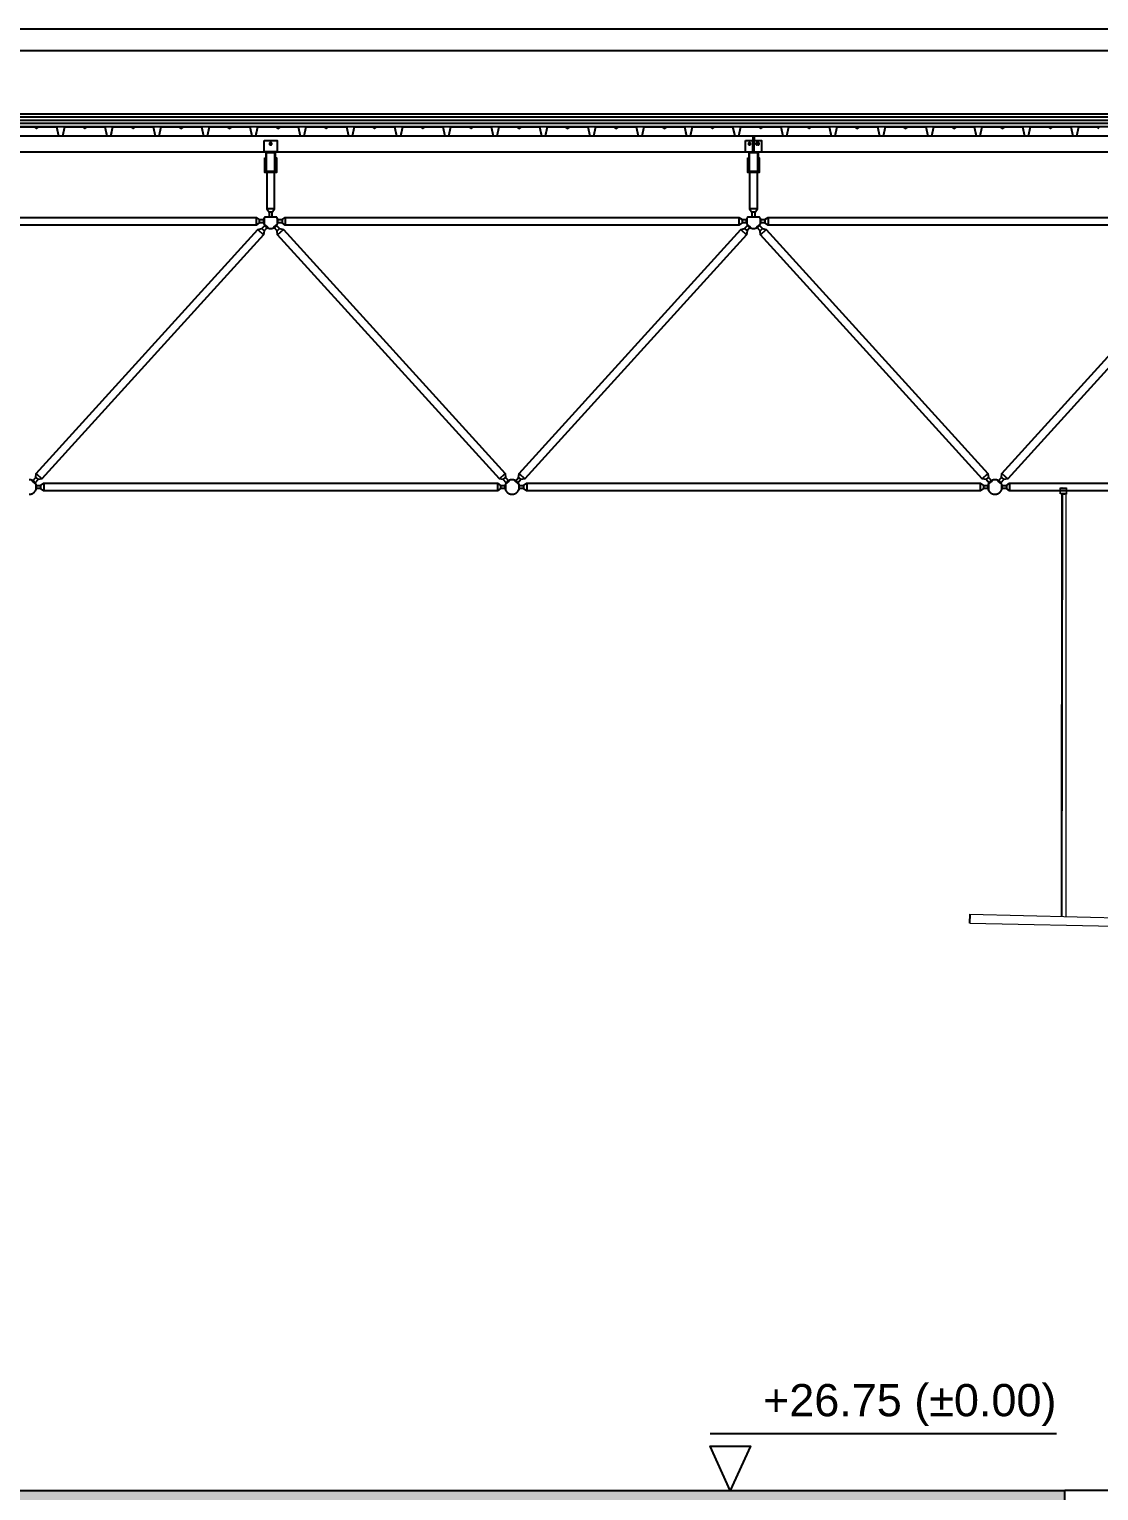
# Model space of a CAD drawing. Header units: centimetres. Extents: x 26200 to 152500, y -600 to 9300.
# Drawn here: x 146265 to 146929, y 1200 to 2108 of the extents above; entities that cross this region are included whole.
import ezdxf

# ---------------------------------------------------------------- set-up
doc = ezdxf.new("R2010")
doc.units = ezdxf.units.CM
doc.layers.add('ROTAS-MIMARI-KESIT', color=8, linetype='Continuous')
doc.styles.add('ROTAS', font='arial.ttf')

msp = doc.modelspace()

# ---------------------------------------------------------------- hatches: boundary and pattern name
at = {"layer": 'ROTAS-MIMARI-KESIT'}
h = msp.add_hatch(dxfattribs=at)
h.set_pattern_fill('ANSI33', color=256, style=0)
h.set_pattern_definition([(45, (84445.261, 23206.629), (-4.49012806, 4.49012806), []), (45, (84449.7513, 23206.629), (-4.49012806, 4.49012806), [3.175, -1.5875])])
h.paths.add_polyline_path([(145009.7, 1180.39), (145009.7, 1200.39), (129119.7, 1200.39), (129119.7, 1180.39)])
h.paths.add_polyline_path([(145009.7, 1200.39), (145009.7, 1180.39), (146908.2, 1180.39), (146908.2, 1200.39)])

# ---------------------------------------------------------------- linework, layer by layer
for p, q in [((147225.24, 2107.63), (127309.45, 2107.63)), ((129128.29, 2094.5), (147186.65, 2094.5)), ((146906.36, 1818.7), (146906.14, 1556.71)), ((146849.16, 1552.67), (146849.31, 1558.17)), ((147214.7, 1200.39), (146908.2, 1200.39)), ((146908.2, 1180.39), (146908.2, 1200.39))]:
    msp.add_line(p, q, dxfattribs=at)
at = {"layer": 'ROTAS-MIMARI-KESIT', "lineweight": 0}
for p, q in [((146906, 1558.36), (146906.16, 1818.71)), ((146906.36, 1822.8), (146906.16, 1822.8)), ((146906.16, 1817.4), (146906.16, 1813.3)), ((146906.56, 1819.1), (146909.16, 1819.1)), ((146909.16, 1818.9), (146906.56, 1818.9)), ((146909.16, 1819.1), (146909.16, 1818.9)), ((146849.16, 1558.17), (147152.6, 1550.41)), ((146849.16, 1552.67), (147157.08, 1546.04))]:
    msp.add_line(p, q, dxfattribs=at)
at = {"layer": 'ROTAS-MIMARI-KESIT'}
for points in [[(147194.7, 2054.99), (129122.2, 2054.99)], [(147194.7, 2052.99), (129122.2, 2052.99)], [(147194.7, 2050.99), (129122.2, 2050.99)], [(147194.7, 2048.99), (129122.2, 2048.99)], [(147194.7, 2046.99), (129122.2, 2046.99)], [(146256.74, 2046.99), (146267.74, 2046.99), (146269.24, 2045.99), (146270.74, 2046.99), (146281.74, 2046.99), (146282.99, 2041.49), (146285.49, 2041.49), (146286.74, 2046.99), (146297.74, 2046.99), (146299.24, 2045.99), (146300.74, 2046.99), (146311.74, 2046.99), (146312.99, 2041.49), (146315.49, 2041.49), (146315.93, 2043.44)], [(146312.54, 2043.44), (146312.99, 2041.49), (146315.49, 2041.49), (146316.74, 2046.99), (146327.74, 2046.99), (146329.24, 2045.99), (146330.74, 2046.99), (146341.74, 2046.99), (146342.99, 2041.49), (146345.49, 2041.49), (146346.74, 2046.99), (146357.74, 2046.99), (146359.24, 2045.99), (146360.74, 2046.99), (146371.74, 2046.99), (146372.99, 2041.49), (146375.49, 2041.49), (146376.74, 2046.99), (146387.74, 2046.99), (146389.24, 2045.99), (146390.74, 2046.99), (146401.74, 2046.99), (146402.99, 2041.49), (146405.49, 2041.49), (146405.93, 2043.44)], [(146402.54, 2043.44), (146402.99, 2041.49), (146405.49, 2041.49), (146406.74, 2046.99), (146417.74, 2046.99), (146419.24, 2045.99), (146420.74, 2046.99), (146431.74, 2046.99), (146432.99, 2041.49), (146435.49, 2041.49), (146436.74, 2046.99), (146447.74, 2046.99), (146449.24, 2045.99), (146450.74, 2046.99), (146461.74, 2046.99), (146462.99, 2041.49), (146465.49, 2041.49), (146466.74, 2046.99), (146477.74, 2046.99), (146479.24, 2045.99), (146480.74, 2046.99), (146491.74, 2046.99), (146492.99, 2041.49), (146495.49, 2041.49), (146495.93, 2043.44)], [(146492.54, 2043.44), (146492.99, 2041.49), (146495.49, 2041.49), (146496.74, 2046.99), (146507.74, 2046.99), (146509.24, 2045.99), (146510.74, 2046.99), (146521.74, 2046.99), (146522.99, 2041.49), (146525.49, 2041.49), (146526.74, 2046.99), (146537.74, 2046.99), (146539.24, 2045.99), (146540.74, 2046.99), (146551.74, 2046.99), (146552.99, 2041.49), (146555.49, 2041.49), (146556.74, 2046.99), (146567.74, 2046.99), (146569.24, 2045.99), (146570.74, 2046.99), (146581.74, 2046.99), (146582.99, 2041.49), (146585.49, 2041.49), (146585.93, 2043.44)], [(146582.54, 2043.44), (146582.99, 2041.49), (146585.49, 2041.49), (146586.74, 2046.99), (146597.74, 2046.99), (146599.24, 2045.99), (146600.74, 2046.99), (146611.74, 2046.99), (146612.99, 2041.49), (146615.49, 2041.49), (146616.74, 2046.99), (146627.74, 2046.99), (146629.24, 2045.99), (146630.74, 2046.99), (146641.74, 2046.99), (146642.99, 2041.49), (146645.49, 2041.49), (146646.74, 2046.99), (146657.74, 2046.99), (146659.24, 2045.99), (146660.74, 2046.99), (146671.74, 2046.99), (146672.99, 2041.49), (146675.49, 2041.49), (146675.93, 2043.44)], [(146672.54, 2043.44), (146672.99, 2041.49), (146675.49, 2041.49), (146676.74, 2046.99), (146687.74, 2046.99), (146689.24, 2045.99), (146690.74, 2046.99), (146701.74, 2046.99), (146702.99, 2041.49), (146705.49, 2041.49), (146706.74, 2046.99), (146717.74, 2046.99), (146719.24, 2045.99), (146720.74, 2046.99), (146731.74, 2046.99), (146732.99, 2041.49), (146735.49, 2041.49), (146736.74, 2046.99), (146747.74, 2046.99), (146749.24, 2045.99), (146750.74, 2046.99), (146761.74, 2046.99), (146762.99, 2041.49), (146765.49, 2041.49), (146765.93, 2043.44)], [(146762.54, 2043.44), (146762.99, 2041.49), (146765.49, 2041.49), (146766.74, 2046.99), (146777.74, 2046.99), (146779.24, 2045.99), (146780.74, 2046.99), (146791.74, 2046.99), (146792.99, 2041.49), (146795.49, 2041.49), (146796.74, 2046.99), (146807.74, 2046.99), (146809.24, 2045.99), (146810.74, 2046.99), (146821.74, 2046.99), (146822.99, 2041.49), (146825.49, 2041.49), (146826.74, 2046.99), (146837.74, 2046.99), (146839.24, 2045.99), (146840.74, 2046.99), (146851.74, 2046.99), (146852.99, 2041.49), (146855.49, 2041.49), (146855.93, 2043.44)], [(146852.54, 2043.44), (146852.99, 2041.49), (146855.49, 2041.49), (146856.74, 2046.99), (146867.74, 2046.99), (146869.24, 2045.99), (146870.74, 2046.99), (146881.74, 2046.99), (146882.99, 2041.49), (146885.49, 2041.49), (146886.74, 2046.99), (146897.74, 2046.99), (146899.24, 2045.99), (146900.74, 2046.99), (146911.74, 2046.99), (146912.99, 2041.49), (146915.49, 2041.49), (146916.74, 2046.99), (146927.74, 2046.99), (146929.24, 2045.99)], [(138119.7, 2041.49), (147187.2, 2041.49)], [(146714.2, 2041.49), (146714.2, 2038.49)], [(146714.2, 2031.49), (146714.2, 2038.49)], [(146715.2, 2041.49), (146715.2, 2038.49)], [(146715.2, 2031.49), (146715.2, 2038.49)], [(146716.9, 2037.19), (146716.88, 2037.19), (146716.87, 2037.19), (146716.85, 2037.18), (146716.83, 2037.18), (146716.82, 2037.18), (146716.8, 2037.18), (146716.79, 2037.18), (146716.77, 2037.17), (146716.75, 2037.17), (146716.74, 2037.17), (146716.72, 2037.16), (146716.7, 2037.16), (146716.69, 2037.15), (146716.67, 2037.15), (146716.66, 2037.14), (146716.64, 2037.14), (146716.62, 2037.13), (146716.61, 2037.12), (146716.59, 2037.12), (146716.58, 2037.11), (146716.56, 2037.1), (146716.54, 2037.09), (146716.53, 2037.08), (146716.51, 2037.07), (146716.5, 2037.06), (146716.48, 2037.05), (146716.47, 2037.04), (146716.46, 2037.03), (146716.44, 2037.02), (146716.43, 2037.01), (146716.42, 2036.99), (146716.4, 2036.98), (146716.39, 2036.97), (146716.38, 2036.96), (146716.37, 2036.94), (146716.35, 2036.93), (146716.34, 2036.91), (146716.33, 2036.9), (146716.32, 2036.88), (146716.31, 2036.87), (146716.3, 2036.85), (146716.29, 2036.84), (146716.28, 2036.82), (146716.28, 2036.81), (146716.27, 2036.79), (146716.26, 2036.78), (146716.25, 2036.76), (146716.25, 2036.74), (146716.24, 2036.73), (146716.23, 2036.71), (146716.23, 2036.7), (146716.22, 2036.68), (146716.22, 2036.66), (146716.22, 2036.65), (146716.21, 2036.63), (146716.21, 2036.61), (146716.21, 2036.6), (146716.2, 2036.58), (146716.2, 2036.57), (146716.2, 2036.55), (146716.2, 2036.53), (146716.2, 2036.52), (146716.2, 2036.5), (146716.2, 2036.49), (146716.2, 2036.47), (146716.2, 2036.46), (146716.2, 2036.44), (146716.2, 2036.42), (146716.2, 2036.41), (146716.2, 2036.39), (146716.21, 2036.38), (146716.21, 2036.36), (146716.21, 2036.34), (146716.22, 2036.33), (146716.22, 2036.31), (146716.22, 2036.29), (146716.23, 2036.28), (146716.23, 2036.26), (146716.24, 2036.25), (146716.25, 2036.23), (146716.25, 2036.21), (146716.26, 2036.2), (146716.27, 2036.18), (146716.28, 2036.16), (146716.28, 2036.15), (146716.29, 2036.13), (146716.3, 2036.12), (146716.31, 2036.1), (146716.32, 2036.09), (146716.33, 2036.07), (146716.34, 2036.06), (146716.35, 2036.05), (146716.37, 2036.03), (146716.38, 2036.02), (146716.39, 2036), (146716.4, 2035.99), (146716.42, 2035.98), (146716.43, 2035.97), (146716.44, 2035.95), (146716.46, 2035.94), (146716.47, 2035.93), (146716.48, 2035.92), (146716.5, 2035.91), (146716.51, 2035.9), (146716.53, 2035.89), (146716.54, 2035.88), (146716.56, 2035.87), (146716.58, 2035.86), (146716.59, 2035.86), (146716.61, 2035.85), (146716.62, 2035.84), (146716.64, 2035.84), (146716.66, 2035.83), (146716.67, 2035.82), (146716.69, 2035.82), (146716.7, 2035.81), (146716.72, 2035.81), (146716.74, 2035.81), (146716.75, 2035.8), (146716.77, 2035.8), (146716.79, 2035.8), (146716.8, 2035.79), (146716.82, 2035.79), (146716.83, 2035.79), (146716.85, 2035.79), (146716.87, 2035.79), (146716.88, 2035.79), (146716.9, 2035.79)], [(146717.5, 2037.19), (146716.9, 2037.19)], [(146717.5, 2035.79), (146716.9, 2035.79)], [(146717.5, 2035.79), (146717.51, 2035.79), (146717.53, 2035.79), (146717.54, 2035.79), (146717.56, 2035.79), (146717.58, 2035.79), (146717.59, 2035.79), (146717.61, 2035.8), (146717.62, 2035.8), (146717.64, 2035.8), (146717.66, 2035.81), (146717.67, 2035.81), (146717.69, 2035.81), (146717.71, 2035.82), (146717.72, 2035.82), (146717.74, 2035.83), (146717.76, 2035.84), (146717.77, 2035.84), (146717.79, 2035.85), (146717.8, 2035.86), (146717.82, 2035.86), (146717.83, 2035.87), (146717.85, 2035.88), (146717.87, 2035.89), (146717.88, 2035.9), (146717.9, 2035.91), (146717.91, 2035.92), (146717.92, 2035.93), (146717.94, 2035.94), (146717.95, 2035.95), (146717.97, 2035.97), (146717.98, 2035.98), (146717.99, 2035.99), (146718.01, 2036), (146718.02, 2036.02), (146718.03, 2036.03), (146718.04, 2036.05), (146718.05, 2036.06), (146718.06, 2036.07), (146718.07, 2036.09), (146718.08, 2036.1), (146718.09, 2036.12), (146718.1, 2036.13), (146718.11, 2036.15), (146718.12, 2036.16), (146718.13, 2036.18), (146718.13, 2036.2), (146718.14, 2036.21), (146718.15, 2036.23), (146718.15, 2036.25), (146718.16, 2036.26), (146718.17, 2036.28), (146718.17, 2036.29), (146718.17, 2036.31), (146718.18, 2036.33), (146718.18, 2036.34), (146718.19, 2036.36), (146718.19, 2036.38), (146718.19, 2036.39), (146718.19, 2036.41), (146718.19, 2036.42), (146718.2, 2036.44), (146718.2, 2036.46), (146718.2, 2036.47), (146718.2, 2036.49), (146718.2, 2036.5), (146718.2, 2036.52), (146718.2, 2036.53), (146718.19, 2036.55), (146718.19, 2036.57), (146718.19, 2036.58), (146718.19, 2036.6), (146718.19, 2036.61), (146718.18, 2036.63), (146718.18, 2036.65), (146718.17, 2036.66), (146718.17, 2036.68), (146718.17, 2036.7), (146718.16, 2036.71), (146718.15, 2036.73), (146718.15, 2036.74), (146718.14, 2036.76), (146718.13, 2036.78), (146718.13, 2036.79), (146718.12, 2036.81), (146718.11, 2036.82), (146718.1, 2036.84), (146718.09, 2036.85), (146718.08, 2036.87), (146718.07, 2036.88), (146718.06, 2036.9), (146718.05, 2036.91), (146718.04, 2036.93), (146718.03, 2036.94), (146718.02, 2036.96), (146718.01, 2036.97), (146717.99, 2036.98), (146717.98, 2036.99), (146717.97, 2037.01), (146717.95, 2037.02), (146717.94, 2037.03), (146717.92, 2037.04), (146717.91, 2037.05), (146717.9, 2037.06), (146717.88, 2037.07), (146717.87, 2037.08), (146717.85, 2037.09), (146717.83, 2037.1), (146717.82, 2037.11), (146717.8, 2037.12), (146717.79, 2037.12), (146717.77, 2037.13), (146717.76, 2037.14), (146717.74, 2037.14), (146717.72, 2037.15), (146717.71, 2037.15), (146717.69, 2037.16), (146717.67, 2037.16), (146717.66, 2037.17), (146717.64, 2037.17), (146717.62, 2037.17), (146717.61, 2037.18), (146717.59, 2037.18), (146717.58, 2037.18), (146717.56, 2037.18), (146717.54, 2037.18), (146717.53, 2037.19), (146717.51, 2037.19), (146717.5, 2037.19)], [(138119.7, 2031.49), (147187.2, 2031.49)], [(146418.7, 2031.49), (146410.7, 2031.49)], [(146411.1, 2025.89), (146411.6, 2025.89)], [(146411.1, 2024.49), (146411.6, 2024.49)], [(146417.7, 2019.19), (146417.7, 2031.19), (146411.7, 2031.19), (146411.7, 2019.19)], [(146417.8, 2025.89), (146418.3, 2025.89)], [(146417.8, 2024.49), (146418.3, 2024.49)], [(146709.7, 2031.49), (146719.7, 2031.49)], [(146711.1, 2025.89), (146711.6, 2025.89)], [(146711.1, 2024.49), (146711.6, 2024.49)], [(146717.7, 2019.19), (146717.7, 2031.19), (146711.7, 2031.19), (146711.7, 2019.19)], [(146717.8, 2025.89), (146718.3, 2025.89)], [(146717.8, 2024.49), (146718.3, 2024.49)], [(146412.28, 2018.69), (146412.28, 1996.09), (146413.7, 1994.09), (146413.7, 1991.09)], [(146415.7, 1991.09), (146415.7, 1994.09), (146417.11, 1996.09), (146417.11, 2018.69)], [(146712.28, 2018.69), (146712.28, 1996.09), (146713.7, 1994.09), (146713.7, 1991.09)], [(146715.7, 1991.09), (146715.7, 1994.09), (146717.11, 1996.09), (146717.11, 2018.69)], [(146118.8, 1989.39), (146121.8, 1989.39), (146123.8, 1990.8), (146405.6, 1990.8), (146407.6, 1989.39), (146410.6, 1989.39)], [(146405.6, 1990.8), (146405.6, 1985.97)], [(146407.6, 1989.39), (146407.6, 1987.39)], [(146411.1, 1991.09), (146411.01, 1990.97), (146410.93, 1990.84), (146410.85, 1990.71), (146410.77, 1990.58), (146410.7, 1990.45), (146410.63, 1990.31), (146410.56, 1990.17), (146410.51, 1990.02), (146410.45, 1989.88), (146410.43, 1989.8), (146410.4, 1989.73), (146410.38, 1989.65), (146410.36, 1989.57), (146410.34, 1989.5), (146410.32, 1989.42), (146410.3, 1989.34), (146410.28, 1989.26), (146410.27, 1989.19), (146410.26, 1989.11), (146410.24, 1989.03), (146410.23, 1988.95), (146410.22, 1988.87), (146410.22, 1988.79), (146410.21, 1988.71), (146410.2, 1988.63), (146410.2, 1988.55), (146410.2, 1988.47), (146410.2, 1988.39), (146410.2, 1988.31), (146410.2, 1988.23), (146410.2, 1988.15), (146410.21, 1988.07), (146410.21, 1987.99), (146410.22, 1987.92), (146410.23, 1987.84), (146410.24, 1987.76), (146410.25, 1987.68), (146410.28, 1987.53), (146410.31, 1987.37), (146410.35, 1987.22), (146410.39, 1987.07), (146410.44, 1986.93), (146410.49, 1986.79), (146410.55, 1986.65), (146410.61, 1986.51), (146410.67, 1986.37), (146410.74, 1986.24), (146410.81, 1986.11), (146410.89, 1985.98), (146410.98, 1985.86), (146411.07, 1985.73), (146411.16, 1985.61), (146411.26, 1985.49), (146411.36, 1985.37), (146411.47, 1985.25), (146411.52, 1985.2), (146411.58, 1985.14), (146411.64, 1985.09), (146411.69, 1985.04), (146411.75, 1984.98), (146411.81, 1984.93), (146411.88, 1984.88), (146411.94, 1984.83), (146412, 1984.78), (146412.07, 1984.74), (146412.13, 1984.69), (146412.2, 1984.65), (146412.26, 1984.6), (146412.33, 1984.56), (146412.4, 1984.52), (146412.47, 1984.48), (146412.54, 1984.44), (146412.61, 1984.4), (146412.68, 1984.36), (146412.75, 1984.33), (146412.82, 1984.3), (146412.9, 1984.26), (146412.97, 1984.23), (146413.04, 1984.2), (146413.12, 1984.17), (146413.19, 1984.15), (146413.27, 1984.12), (146413.34, 1984.1), (146413.49, 1984.05), (146413.64, 1984.01), (146413.79, 1983.98), (146413.95, 1983.95), (146414.1, 1983.93), (146414.25, 1983.91), (146414.4, 1983.9), (146414.55, 1983.89), (146414.7, 1983.89), (146414.85, 1983.89), (146415, 1983.9), (146415.15, 1983.91), (146415.3, 1983.93), (146415.45, 1983.95), (146415.6, 1983.98), (146415.75, 1984.01), (146415.9, 1984.05), (146416.05, 1984.1), (146416.13, 1984.12), (146416.2, 1984.15), (146416.28, 1984.17), (146416.35, 1984.2), (146416.43, 1984.23), (146416.5, 1984.26), (146416.57, 1984.3), (146416.64, 1984.33), (146416.71, 1984.36), (146416.79, 1984.4), (146416.86, 1984.44), (146416.93, 1984.48), (146416.99, 1984.52), (146417.06, 1984.56), (146417.13, 1984.6), (146417.2, 1984.65), (146417.26, 1984.69), (146417.33, 1984.74), (146417.39, 1984.78), (146417.46, 1984.83), (146417.52, 1984.88), (146417.58, 1984.93), (146417.64, 1984.98), (146417.7, 1985.04), (146417.76, 1985.09), (146417.82, 1985.14), (146417.87, 1985.2), (146417.93, 1985.25), (146418.04, 1985.37), (146418.14, 1985.49), (146418.24, 1985.61), (146418.33, 1985.73), (146418.42, 1985.86), (146418.5, 1985.98), (146418.58, 1986.11), (146418.65, 1986.24), (146418.72, 1986.37), (146418.79, 1986.51), (146418.85, 1986.65), (146418.9, 1986.79), (146418.95, 1986.93), (146419, 1987.07), (146419.04, 1987.22), (146419.08, 1987.37), (146419.11, 1987.53), (146419.14, 1987.68), (146419.15, 1987.76), (146419.16, 1987.84), (146419.17, 1987.92), (146419.18, 1987.99), (146419.19, 1988.07), (146419.19, 1988.15), (146419.19, 1988.23), (146419.2, 1988.31), (146419.2, 1988.39), (146419.2, 1988.47), (146419.19, 1988.55), (146419.19, 1988.63), (146419.19, 1988.71), (146419.18, 1988.79), (146419.17, 1988.87), (146419.16, 1988.95), (146419.15, 1989.03), (146419.14, 1989.11), (146419.13, 1989.19), (146419.11, 1989.26), (146419.09, 1989.34), (146419.08, 1989.42), (146419.06, 1989.5), (146419.04, 1989.57), (146419.02, 1989.65), (146418.99, 1989.73), (146418.97, 1989.8), (146418.94, 1989.88), (146418.89, 1990.02), (146418.83, 1990.17), (146418.77, 1990.31), (146418.7, 1990.45), (146418.63, 1990.58), (146418.55, 1990.71), (146418.47, 1990.84), (146418.38, 1990.97), (146418.3, 1991.09)], [(146410.6, 1990.24), (146410.6, 1986.53)], [(146411.1, 1991.09), (146418.3, 1991.09)], [(146417.11, 1996.09), (146412.28, 1996.09)], [(146415.7, 1994.09), (146413.7, 1994.09)], [(146418.8, 1989.39), (146421.8, 1989.39), (146423.8, 1990.8), (146705.6, 1990.8), (146707.6, 1989.39), (146710.6, 1989.39)], [(146418.8, 1990.24), (146418.8, 1986.53)], [(146421.8, 1989.39), (146421.8, 1987.39)], [(146423.8, 1990.8), (146423.8, 1985.97)], [(146705.6, 1990.8), (146705.6, 1985.97)], [(146707.6, 1989.39), (146707.6, 1987.39)], [(146711.1, 1991.09), (146711.01, 1990.97), (146710.93, 1990.84), (146710.85, 1990.71), (146710.77, 1990.58), (146710.7, 1990.45), (146710.63, 1990.31), (146710.56, 1990.17), (146710.51, 1990.02), (146710.45, 1989.88), (146710.43, 1989.8), (146710.4, 1989.73), (146710.38, 1989.65), (146710.36, 1989.57), (146710.34, 1989.5), (146710.32, 1989.42), (146710.3, 1989.34), (146710.28, 1989.26), (146710.27, 1989.19), (146710.26, 1989.11), (146710.24, 1989.03), (146710.23, 1988.95), (146710.22, 1988.87), (146710.22, 1988.79), (146710.21, 1988.71), (146710.2, 1988.63), (146710.2, 1988.55), (146710.2, 1988.47), (146710.2, 1988.39), (146710.2, 1988.31), (146710.2, 1988.23), (146710.2, 1988.15), (146710.21, 1988.07), (146710.21, 1987.99), (146710.22, 1987.92), (146710.23, 1987.84), (146710.24, 1987.76), (146710.25, 1987.68), (146710.28, 1987.53), (146710.31, 1987.37), (146710.35, 1987.22), (146710.39, 1987.07), (146710.44, 1986.93), (146710.49, 1986.79), (146710.55, 1986.65), (146710.61, 1986.51), (146710.67, 1986.37), (146710.74, 1986.24), (146710.81, 1986.11), (146710.89, 1985.98), (146710.98, 1985.86), (146711.07, 1985.73), (146711.16, 1985.61), (146711.26, 1985.49), (146711.36, 1985.37), (146711.47, 1985.25), (146711.52, 1985.2), (146711.58, 1985.14), (146711.64, 1985.09), (146711.69, 1985.04), (146711.75, 1984.98), (146711.81, 1984.93), (146711.88, 1984.88), (146711.94, 1984.83), (146712, 1984.78), (146712.07, 1984.74), (146712.13, 1984.69), (146712.2, 1984.65), (146712.26, 1984.6), (146712.33, 1984.56), (146712.4, 1984.52), (146712.47, 1984.48), (146712.54, 1984.44), (146712.61, 1984.4), (146712.68, 1984.36), (146712.75, 1984.33), (146712.82, 1984.3), (146712.9, 1984.26), (146712.97, 1984.23), (146713.04, 1984.2), (146713.12, 1984.17), (146713.19, 1984.15), (146713.27, 1984.12), (146713.34, 1984.1), (146713.49, 1984.05), (146713.64, 1984.01), (146713.79, 1983.98), (146713.95, 1983.95), (146714.1, 1983.93), (146714.25, 1983.91), (146714.4, 1983.9), (146714.55, 1983.89), (146714.7, 1983.89), (146714.85, 1983.89), (146715, 1983.9), (146715.15, 1983.91), (146715.3, 1983.93), (146715.45, 1983.95), (146715.6, 1983.98), (146715.75, 1984.01), (146715.9, 1984.05), (146716.05, 1984.1), (146716.13, 1984.12), (146716.2, 1984.15), (146716.28, 1984.17), (146716.35, 1984.2), (146716.43, 1984.23), (146716.5, 1984.26), (146716.57, 1984.3), (146716.64, 1984.33), (146716.71, 1984.36), (146716.79, 1984.4), (146716.86, 1984.44), (146716.93, 1984.48), (146716.99, 1984.52), (146717.06, 1984.56), (146717.13, 1984.6), (146717.2, 1984.65), (146717.26, 1984.69), (146717.33, 1984.74), (146717.39, 1984.78), (146717.46, 1984.83), (146717.52, 1984.88), (146717.58, 1984.93), (146717.64, 1984.98), (146717.7, 1985.04), (146717.76, 1985.09), (146717.82, 1985.14), (146717.87, 1985.2), (146717.93, 1985.25), (146718.04, 1985.37), (146718.14, 1985.49), (146718.24, 1985.61), (146718.33, 1985.73), (146718.42, 1985.86), (146718.5, 1985.98), (146718.58, 1986.11), (146718.65, 1986.24), (146718.72, 1986.37), (146718.79, 1986.51), (146718.85, 1986.65), (146718.9, 1986.79), (146718.95, 1986.93), (146719, 1987.07), (146719.04, 1987.22), (146719.08, 1987.37), (146719.11, 1987.53), (146719.14, 1987.68), (146719.15, 1987.76), (146719.16, 1987.84), (146719.17, 1987.92), (146719.18, 1987.99), (146719.19, 1988.07), (146719.19, 1988.15), (146719.19, 1988.23), (146719.2, 1988.31), (146719.2, 1988.39), (146719.2, 1988.47), (146719.19, 1988.55), (146719.19, 1988.63), (146719.19, 1988.71), (146719.18, 1988.79), (146719.17, 1988.87), (146719.16, 1988.95), (146719.15, 1989.03), (146719.14, 1989.11), (146719.13, 1989.19), (146719.11, 1989.26), (146719.09, 1989.34), (146719.08, 1989.42), (146719.06, 1989.5), (146719.04, 1989.57), (146719.02, 1989.65), (146718.99, 1989.73), (146718.97, 1989.8), (146718.94, 1989.88), (146718.89, 1990.02), (146718.83, 1990.17), (146718.77, 1990.31), (146718.7, 1990.45), (146718.63, 1990.58), (146718.55, 1990.71), (146718.47, 1990.84), (146718.38, 1990.97), (146718.3, 1991.09)], [(146710.6, 1990.24), (146710.6, 1986.53)], [(146711.1, 1991.09), (146718.3, 1991.09)], [(146717.11, 1996.09), (146712.28, 1996.09)], [(146715.7, 1994.09), (146713.7, 1994.09)], [(146718.8, 1989.39), (146721.8, 1989.39), (146723.8, 1990.8), (147005.6, 1990.8), (147007.6, 1989.39), (147010.6, 1989.39)], [(146718.8, 1990.24), (146718.8, 1986.53)], [(146721.8, 1989.39), (146721.8, 1987.39)], [(146723.8, 1990.8), (146723.8, 1985.97)], [(146410.6, 1987.39), (146407.6, 1987.39), (146405.6, 1985.97), (146123.8, 1985.97), (146121.8, 1987.39), (146118.8, 1987.39)], [(146406.79, 1983.28), (146410.36, 1980.03)], [(146409.18, 1983.81), (146410.66, 1982.46)], [(146410.57, 1986.6), (146413.31, 1984.11)], [(146416.08, 1984.11), (146418.83, 1986.6)], [(146418.73, 1982.46), (146420.21, 1983.81)], [(146710.6, 1987.39), (146707.6, 1987.39), (146705.6, 1985.97), (146423.8, 1985.97), (146421.8, 1987.39), (146418.8, 1987.39)], [(146419.03, 1980.03), (146422.61, 1983.28)], [(146706.79, 1983.28), (146710.36, 1980.03)], [(146709.18, 1983.81), (146710.66, 1982.46)], [(146710.57, 1986.6), (146713.31, 1984.11)], [(146716.08, 1984.11), (146718.83, 1986.6)], [(146718.73, 1982.46), (146720.21, 1983.81)], [(147010.6, 1987.39), (147007.6, 1987.39), (147005.6, 1985.97), (146723.8, 1985.97), (146721.8, 1987.39), (146718.8, 1987.39)], [(146719.03, 1980.03), (146722.61, 1983.28)], [(146264.6, 1818.89), (146264.7, 1818.89), (146264.8, 1818.89), (146264.9, 1818.89), (146265, 1818.9), (146265.1, 1818.9), (146265.2, 1818.92), (146265.31, 1818.93), (146265.41, 1818.94), (146265.52, 1818.96), (146265.62, 1818.98), (146265.73, 1819.01), (146265.83, 1819.03), (146265.94, 1819.06), (146266.04, 1819.09), (146266.15, 1819.13), (146266.25, 1819.16), (146266.35, 1819.2), (146266.46, 1819.25), (146266.56, 1819.29), (146266.66, 1819.34), (146266.76, 1819.39), (146266.86, 1819.44), (146266.96, 1819.5), (146267.06, 1819.56), (146267.16, 1819.62), (146267.26, 1819.68), (146267.35, 1819.75), (146267.44, 1819.82), (146267.53, 1819.89), (146267.62, 1819.97), (146267.71, 1820.04), (146267.8, 1820.12), (146267.88, 1820.2), (146267.96, 1820.29), (146268.04, 1820.37), (146268.12, 1820.46), (146268.19, 1820.55), (146268.26, 1820.64), (146268.33, 1820.73), (146268.4, 1820.83), (146268.46, 1820.92), (146268.53, 1821.02), (146268.58, 1821.12), (146268.64, 1821.22), (146268.69, 1821.32), (146268.75, 1821.42), (146268.79, 1821.52), (146268.84, 1821.63), (146268.88, 1821.73), (146268.92, 1821.83), (146268.96, 1821.94), (146268.99, 1822.04), (146269.02, 1822.15), (146269.05, 1822.25), (146269.08, 1822.36), (146269.1, 1822.46), (146269.12, 1822.57), (146269.14, 1822.67), (146269.16, 1822.78), (146269.17, 1822.88), (146269.18, 1822.98), (146269.19, 1823.08), (146269.19, 1823.19), (146269.2, 1823.29), (146269.2, 1823.39), (146269.2, 1823.49), (146269.19, 1823.59), (146269.19, 1823.69), (146269.18, 1823.79), (146269.17, 1823.89), (146269.16, 1824), (146269.14, 1824.1), (146269.12, 1824.21), (146269.1, 1824.31), (146269.08, 1824.41), (146269.05, 1824.52), (146269.02, 1824.62), (146268.99, 1824.73), (146268.96, 1824.83), (146268.92, 1824.94), (146268.88, 1825.04), (146268.84, 1825.15), (146268.79, 1825.25), (146268.75, 1825.35), (146268.69, 1825.45), (146268.64, 1825.55), (146268.58, 1825.65), (146268.53, 1825.75), (146268.46, 1825.85), (146268.4, 1825.94), (146268.33, 1826.04), (146268.26, 1826.13), (146268.19, 1826.22), (146268.12, 1826.31), (146268.04, 1826.4), (146267.96, 1826.49), (146267.88, 1826.57), (146267.8, 1826.65), (146267.71, 1826.73), (146267.62, 1826.81), (146267.53, 1826.88), (146267.44, 1826.95), (146267.35, 1827.02), (146267.26, 1827.09), (146267.16, 1827.15), (146267.06, 1827.21), (146266.96, 1827.27), (146266.86, 1827.33), (146266.76, 1827.38), (146266.66, 1827.43), (146266.56, 1827.48), (146266.46, 1827.53), (146266.35, 1827.57), (146266.25, 1827.61), (146266.15, 1827.65), (146266.04, 1827.68), (146265.94, 1827.71), (146265.83, 1827.74), (146265.73, 1827.77), (146265.62, 1827.79), (146265.52, 1827.81), (146265.41, 1827.83), (146265.31, 1827.84), (146265.2, 1827.86), (146265.1, 1827.87), (146265, 1827.88), (146264.9, 1827.88), (146264.8, 1827.89), (146264.7, 1827.89), (146264.6, 1827.89)], [(146266.08, 1827.67), (146268.83, 1825.17)], [(146268.73, 1829.31), (146270.21, 1827.97)], [(146268.8, 1824.39), (146271.8, 1824.39), (146273.8, 1825.8), (146555.6, 1825.8), (146557.6, 1824.39), (146560.6, 1824.39)], [(146268.8, 1825.24), (146268.8, 1821.53)], [(146269.03, 1831.74), (146272.61, 1828.5)], [(146271.8, 1824.39), (146271.8, 1822.39)], [(146273.8, 1825.8), (146273.8, 1820.97)], [(146555.6, 1825.8), (146555.6, 1820.97)], [(146556.79, 1828.5), (146560.36, 1831.74)], [(146557.6, 1824.39), (146557.6, 1822.39)], [(146559.18, 1827.97), (146560.66, 1829.31)], [(146560.57, 1825.17), (146563.31, 1827.67)], [(146560.6, 1825.24), (146560.6, 1821.53)], [(146566.08, 1827.67), (146568.83, 1825.17)], [(146568.73, 1829.31), (146570.21, 1827.97)], [(146568.8, 1824.39), (146571.8, 1824.39), (146573.8, 1825.8), (146855.6, 1825.8), (146857.6, 1824.39), (146860.6, 1824.39)], [(146568.8, 1825.24), (146568.8, 1821.53)], [(146569.03, 1831.74), (146572.61, 1828.5)], [(146571.8, 1824.39), (146571.8, 1822.39)], [(146573.8, 1825.8), (146573.8, 1820.97)], [(146855.6, 1825.8), (146855.6, 1820.97)], [(146856.79, 1828.5), (146860.36, 1831.74)], [(146857.6, 1824.39), (146857.6, 1822.39)], [(146859.18, 1827.97), (146860.66, 1829.31)], [(146860.57, 1825.17), (146863.31, 1827.67)], [(146860.6, 1825.24), (146860.6, 1821.53)], [(146866.08, 1827.67), (146868.83, 1825.17)], [(146868.73, 1829.31), (146870.21, 1827.97)], [(146868.8, 1824.39), (146871.8, 1824.39), (146873.8, 1825.8), (147155.6, 1825.8), (147157.6, 1824.39), (147160.6, 1824.39)], [(146868.8, 1825.24), (146868.8, 1821.53)], [(146869.03, 1831.74), (146872.61, 1828.5)], [(146871.8, 1824.39), (146871.8, 1822.39)], [(146873.8, 1825.8), (146873.8, 1820.97)], [(146560.6, 1822.39), (146557.6, 1822.39), (146555.6, 1820.97), (146273.8, 1820.97), (146271.8, 1822.39), (146268.8, 1822.39)], [(146860.6, 1822.39), (146857.6, 1822.39), (146855.6, 1820.97), (146573.8, 1820.97), (146571.8, 1822.39), (146568.8, 1822.39)], [(147160.6, 1822.39), (147157.6, 1822.39), (147155.6, 1820.97), (146873.8, 1820.97), (146871.8, 1822.39), (146868.8, 1822.39)], [(146902.89, 1235.39), (146687.74, 1235.39)], [(145009.7, 1200.39), (146908.2, 1200.39)]]:
    msp.add_lwpolyline(points, dxfattribs=at)
for points in [[(146410.7, 2038.49), (146418.7, 2038.49), (146418.7, 2031.19), (146410.7, 2031.19)], [(146415.4, 2036.49), (146415.4, 2036.5), (146415.4, 2036.52), (146415.4, 2036.53), (146415.39, 2036.55), (146415.39, 2036.57), (146415.39, 2036.58), (146415.39, 2036.6), (146415.39, 2036.61), (146415.38, 2036.63), (146415.38, 2036.65), (146415.37, 2036.66), (146415.37, 2036.68), (146415.37, 2036.7), (146415.36, 2036.71), (146415.35, 2036.73), (146415.35, 2036.74), (146415.34, 2036.76), (146415.33, 2036.78), (146415.33, 2036.79), (146415.32, 2036.81), (146415.31, 2036.82), (146415.3, 2036.84), (146415.29, 2036.85), (146415.28, 2036.87), (146415.27, 2036.88), (146415.26, 2036.9), (146415.25, 2036.91), (146415.24, 2036.93), (146415.23, 2036.94), (146415.22, 2036.96), (146415.21, 2036.97), (146415.19, 2036.98), (146415.18, 2036.99), (146415.17, 2037.01), (146415.15, 2037.02), (146415.14, 2037.03), (146415.12, 2037.04), (146415.11, 2037.05), (146415.1, 2037.06), (146415.08, 2037.07), (146415.07, 2037.08), (146415.05, 2037.09), (146415.03, 2037.1), (146415.02, 2037.11), (146415, 2037.12), (146414.99, 2037.12), (146414.97, 2037.13), (146414.96, 2037.14), (146414.94, 2037.14), (146414.92, 2037.15), (146414.91, 2037.15), (146414.89, 2037.16), (146414.87, 2037.16), (146414.86, 2037.17), (146414.84, 2037.17), (146414.82, 2037.17), (146414.81, 2037.18), (146414.79, 2037.18), (146414.78, 2037.18), (146414.76, 2037.18), (146414.74, 2037.19), (146414.73, 2037.19), (146414.71, 2037.19), (146414.7, 2037.19), (146414.68, 2037.19), (146414.67, 2037.19), (146414.65, 2037.19), (146414.63, 2037.18), (146414.62, 2037.18), (146414.6, 2037.18), (146414.59, 2037.18), (146414.57, 2037.17), (146414.55, 2037.17), (146414.54, 2037.17), (146414.52, 2037.16), (146414.5, 2037.16), (146414.49, 2037.15), (146414.47, 2037.15), (146414.46, 2037.14), (146414.44, 2037.14), (146414.42, 2037.13), (146414.41, 2037.12), (146414.39, 2037.12), (146414.38, 2037.11), (146414.36, 2037.1), (146414.34, 2037.09), (146414.33, 2037.08), (146414.31, 2037.07), (146414.3, 2037.06), (146414.28, 2037.05), (146414.27, 2037.04), (146414.26, 2037.03), (146414.24, 2037.02), (146414.23, 2037.01), (146414.22, 2036.99), (146414.2, 2036.98), (146414.19, 2036.97), (146414.18, 2036.96), (146414.17, 2036.94), (146414.15, 2036.93), (146414.14, 2036.91), (146414.13, 2036.9), (146414.12, 2036.88), (146414.11, 2036.87), (146414.1, 2036.85), (146414.09, 2036.84), (146414.08, 2036.82), (146414.08, 2036.81), (146414.07, 2036.79), (146414.06, 2036.78), (146414.05, 2036.76), (146414.05, 2036.74), (146414.04, 2036.73), (146414.03, 2036.71), (146414.03, 2036.7), (146414.02, 2036.68), (146414.02, 2036.66), (146414.02, 2036.65), (146414.01, 2036.63), (146414.01, 2036.61), (146414.01, 2036.6), (146414, 2036.58), (146414, 2036.57), (146414, 2036.55), (146414, 2036.53), (146414, 2036.52), (146414, 2036.5), (146414, 2036.49), (146414, 2036.47), (146414, 2036.46), (146414, 2036.44), (146414, 2036.42), (146414, 2036.41), (146414, 2036.39), (146414.01, 2036.38), (146414.01, 2036.36), (146414.01, 2036.34), (146414.02, 2036.33), (146414.02, 2036.31), (146414.02, 2036.29), (146414.03, 2036.28), (146414.03, 2036.26), (146414.04, 2036.25), (146414.05, 2036.23), (146414.05, 2036.21), (146414.06, 2036.2), (146414.07, 2036.18), (146414.08, 2036.17), (146414.08, 2036.15), (146414.09, 2036.13), (146414.1, 2036.12), (146414.11, 2036.1), (146414.12, 2036.09), (146414.13, 2036.07), (146414.14, 2036.06), (146414.15, 2036.05), (146414.17, 2036.03), (146414.18, 2036.02), (146414.19, 2036), (146414.2, 2035.99), (146414.22, 2035.98), (146414.23, 2035.97), (146414.24, 2035.95), (146414.26, 2035.94), (146414.27, 2035.93), (146414.28, 2035.92), (146414.3, 2035.91), (146414.31, 2035.9), (146414.33, 2035.89), (146414.34, 2035.88), (146414.36, 2035.87), (146414.38, 2035.86), (146414.39, 2035.86), (146414.41, 2035.85), (146414.42, 2035.84), (146414.44, 2035.84), (146414.46, 2035.83), (146414.47, 2035.82), (146414.49, 2035.82), (146414.5, 2035.81), (146414.52, 2035.81), (146414.54, 2035.81), (146414.55, 2035.8), (146414.57, 2035.8), (146414.59, 2035.8), (146414.6, 2035.79), (146414.62, 2035.79), (146414.63, 2035.79), (146414.65, 2035.79), (146414.67, 2035.79), (146414.68, 2035.79), (146414.7, 2035.79), (146414.71, 2035.79), (146414.73, 2035.79), (146414.74, 2035.79), (146414.76, 2035.79), (146414.78, 2035.79), (146414.79, 2035.79), (146414.81, 2035.8), (146414.82, 2035.8), (146414.84, 2035.8), (146414.86, 2035.81), (146414.87, 2035.81), (146414.89, 2035.81), (146414.91, 2035.82), (146414.92, 2035.82), (146414.94, 2035.83), (146414.96, 2035.84), (146414.97, 2035.84), (146414.99, 2035.85), (146415, 2035.86), (146415.02, 2035.86), (146415.03, 2035.87), (146415.05, 2035.88), (146415.07, 2035.89), (146415.08, 2035.9), (146415.1, 2035.91), (146415.11, 2035.92), (146415.12, 2035.93), (146415.14, 2035.94), (146415.15, 2035.95), (146415.17, 2035.97), (146415.18, 2035.98), (146415.19, 2035.99), (146415.21, 2036), (146415.22, 2036.02), (146415.23, 2036.03), (146415.24, 2036.05), (146415.25, 2036.06), (146415.26, 2036.07), (146415.27, 2036.09), (146415.28, 2036.1), (146415.29, 2036.12), (146415.3, 2036.13), (146415.31, 2036.15), (146415.32, 2036.17), (146415.33, 2036.18), (146415.33, 2036.2), (146415.34, 2036.21), (146415.35, 2036.23), (146415.35, 2036.25), (146415.36, 2036.26), (146415.37, 2036.28), (146415.37, 2036.29), (146415.37, 2036.31), (146415.38, 2036.33), (146415.38, 2036.34), (146415.39, 2036.36), (146415.39, 2036.38), (146415.39, 2036.39), (146415.39, 2036.41), (146415.39, 2036.42), (146415.4, 2036.44), (146415.4, 2036.46), (146415.4, 2036.47)], [(146709.7, 2038.49), (146719.7, 2038.49), (146719.7, 2031.19), (146709.7, 2031.19)], [(146712.9, 2036.49), (146712.9, 2036.5), (146712.9, 2036.52), (146712.9, 2036.53), (146712.89, 2036.55), (146712.89, 2036.57), (146712.89, 2036.58), (146712.89, 2036.6), (146712.89, 2036.61), (146712.88, 2036.63), (146712.88, 2036.65), (146712.87, 2036.66), (146712.87, 2036.68), (146712.87, 2036.7), (146712.86, 2036.71), (146712.85, 2036.73), (146712.85, 2036.74), (146712.84, 2036.76), (146712.83, 2036.78), (146712.83, 2036.79), (146712.82, 2036.81), (146712.81, 2036.82), (146712.8, 2036.84), (146712.79, 2036.85), (146712.78, 2036.87), (146712.77, 2036.88), (146712.76, 2036.9), (146712.75, 2036.91), (146712.74, 2036.93), (146712.73, 2036.94), (146712.72, 2036.96), (146712.71, 2036.97), (146712.69, 2036.98), (146712.68, 2036.99), (146712.67, 2037.01), (146712.65, 2037.02), (146712.64, 2037.03), (146712.62, 2037.04), (146712.61, 2037.05), (146712.6, 2037.06), (146712.58, 2037.07), (146712.57, 2037.08), (146712.55, 2037.09), (146712.53, 2037.1), (146712.52, 2037.11), (146712.5, 2037.12), (146712.49, 2037.12), (146712.47, 2037.13), (146712.46, 2037.14), (146712.44, 2037.14), (146712.42, 2037.15), (146712.41, 2037.15), (146712.39, 2037.16), (146712.37, 2037.16), (146712.36, 2037.17), (146712.34, 2037.17), (146712.32, 2037.17), (146712.31, 2037.18), (146712.29, 2037.18), (146712.28, 2037.18), (146712.26, 2037.18), (146712.24, 2037.18), (146712.23, 2037.19), (146712.21, 2037.19), (146712.2, 2037.19), (146712.18, 2037.19), (146712.17, 2037.19), (146712.15, 2037.18), (146712.13, 2037.18), (146712.12, 2037.18), (146712.1, 2037.18), (146712.09, 2037.18), (146712.07, 2037.17), (146712.05, 2037.17), (146712.04, 2037.17), (146712.02, 2037.16), (146712, 2037.16), (146711.99, 2037.15), (146711.97, 2037.15), (146711.96, 2037.14), (146711.94, 2037.14), (146711.92, 2037.13), (146711.91, 2037.12), (146711.89, 2037.12), (146711.88, 2037.11), (146711.86, 2037.1), (146711.84, 2037.09), (146711.83, 2037.08), (146711.81, 2037.07), (146711.8, 2037.06), (146711.78, 2037.05), (146711.77, 2037.04), (146711.76, 2037.03), (146711.74, 2037.02), (146711.73, 2037.01), (146711.72, 2036.99), (146711.7, 2036.98), (146711.69, 2036.97), (146711.68, 2036.96), (146711.67, 2036.94), (146711.65, 2036.93), (146711.64, 2036.91), (146711.63, 2036.9), (146711.62, 2036.88), (146711.61, 2036.87), (146711.6, 2036.85), (146711.59, 2036.84), (146711.58, 2036.82), (146711.58, 2036.81), (146711.57, 2036.79), (146711.56, 2036.78), (146711.55, 2036.76), (146711.55, 2036.74), (146711.54, 2036.73), (146711.53, 2036.71), (146711.53, 2036.7), (146711.52, 2036.68), (146711.52, 2036.66), (146711.52, 2036.65), (146711.51, 2036.63), (146711.51, 2036.61), (146711.51, 2036.6), (146711.5, 2036.58), (146711.5, 2036.57), (146711.5, 2036.55), (146711.5, 2036.53), (146711.5, 2036.52), (146711.5, 2036.5), (146711.5, 2036.49), (146711.5, 2036.47), (146711.5, 2036.46), (146711.5, 2036.44), (146711.5, 2036.42), (146711.5, 2036.41), (146711.5, 2036.39), (146711.51, 2036.38), (146711.51, 2036.36), (146711.51, 2036.34), (146711.52, 2036.33), (146711.52, 2036.31), (146711.52, 2036.29), (146711.53, 2036.28), (146711.53, 2036.26), (146711.54, 2036.25), (146711.55, 2036.23), (146711.55, 2036.21), (146711.56, 2036.2), (146711.57, 2036.18), (146711.58, 2036.16), (146711.58, 2036.15), (146711.59, 2036.13), (146711.6, 2036.12), (146711.61, 2036.1), (146711.62, 2036.09), (146711.63, 2036.07), (146711.64, 2036.06), (146711.65, 2036.05), (146711.67, 2036.03), (146711.68, 2036.02), (146711.69, 2036), (146711.7, 2035.99), (146711.72, 2035.98), (146711.73, 2035.97), (146711.74, 2035.95), (146711.76, 2035.94), (146711.77, 2035.93), (146711.78, 2035.92), (146711.8, 2035.91), (146711.81, 2035.9), (146711.83, 2035.89), (146711.84, 2035.88), (146711.86, 2035.87), (146711.88, 2035.86), (146711.89, 2035.86), (146711.91, 2035.85), (146711.92, 2035.84), (146711.94, 2035.84), (146711.96, 2035.83), (146711.97, 2035.82), (146711.99, 2035.82), (146712, 2035.81), (146712.02, 2035.81), (146712.04, 2035.81), (146712.05, 2035.8), (146712.07, 2035.8), (146712.09, 2035.8), (146712.1, 2035.79), (146712.12, 2035.79), (146712.13, 2035.79), (146712.15, 2035.79), (146712.17, 2035.79), (146712.18, 2035.79), (146712.2, 2035.79), (146712.21, 2035.79), (146712.23, 2035.79), (146712.24, 2035.79), (146712.26, 2035.79), (146712.28, 2035.79), (146712.29, 2035.79), (146712.31, 2035.8), (146712.32, 2035.8), (146712.34, 2035.8), (146712.36, 2035.81), (146712.37, 2035.81), (146712.39, 2035.81), (146712.41, 2035.82), (146712.42, 2035.82), (146712.44, 2035.83), (146712.46, 2035.84), (146712.47, 2035.84), (146712.49, 2035.85), (146712.5, 2035.86), (146712.52, 2035.86), (146712.53, 2035.87), (146712.55, 2035.88), (146712.57, 2035.89), (146712.58, 2035.9), (146712.6, 2035.91), (146712.61, 2035.92), (146712.62, 2035.93), (146712.64, 2035.94), (146712.65, 2035.95), (146712.67, 2035.97), (146712.68, 2035.98), (146712.69, 2035.99), (146712.71, 2036), (146712.72, 2036.02), (146712.73, 2036.03), (146712.74, 2036.05), (146712.75, 2036.06), (146712.76, 2036.07), (146712.77, 2036.09), (146712.78, 2036.1), (146712.79, 2036.12), (146712.8, 2036.13), (146712.81, 2036.15), (146712.82, 2036.16), (146712.83, 2036.18), (146712.83, 2036.2), (146712.84, 2036.21), (146712.85, 2036.23), (146712.85, 2036.25), (146712.86, 2036.26), (146712.87, 2036.28), (146712.87, 2036.29), (146712.87, 2036.31), (146712.88, 2036.33), (146712.88, 2036.34), (146712.89, 2036.36), (146712.89, 2036.38), (146712.89, 2036.39), (146712.89, 2036.41), (146712.89, 2036.42), (146712.9, 2036.44), (146712.9, 2036.46), (146712.9, 2036.47)], [(146411.1, 2027.69), (146411.6, 2027.69), (146411.6, 2019.19), (146417.8, 2019.19), (146417.8, 2027.69), (146418.3, 2027.69), (146418.3, 2018.69), (146411.1, 2018.69)], [(146417.4, 2030.89), (146412, 2030.89), (146412, 2019.49), (146417.4, 2019.49)], [(146711.1, 2027.69), (146711.6, 2027.69), (146711.6, 2019.19), (146717.8, 2019.19), (146717.8, 2027.69), (146718.3, 2027.69), (146718.3, 2018.69), (146711.1, 2018.69)], [(146717.4, 2030.89), (146712, 2030.89), (146712, 2019.49), (146717.4, 2019.49)], [(146266.72, 1827.09), (146268.73, 1829.31), (146269.03, 1831.74), (146406.79, 1983.28), (146409.18, 1983.81), (146411.2, 1986.03), (146412.68, 1984.68), (146410.66, 1982.46), (146410.36, 1980.03), (146272.61, 1828.5), (146270.21, 1827.97), (146268.2, 1825.75)], [(146561.2, 1825.75), (146559.18, 1827.97), (146556.79, 1828.5), (146419.03, 1980.03), (146418.73, 1982.46), (146416.72, 1984.68), (146418.2, 1986.03), (146420.21, 1983.81), (146422.61, 1983.28), (146560.36, 1831.74), (146560.66, 1829.31), (146562.68, 1827.09)], [(146566.72, 1827.09), (146568.73, 1829.31), (146569.03, 1831.74), (146706.79, 1983.28), (146709.18, 1983.81), (146711.2, 1986.03), (146712.68, 1984.68), (146710.66, 1982.46), (146710.36, 1980.03), (146572.61, 1828.5), (146570.21, 1827.97), (146568.2, 1825.75)], [(146861.2, 1825.75), (146859.18, 1827.97), (146856.79, 1828.5), (146719.03, 1980.03), (146718.73, 1982.46), (146716.72, 1984.68), (146718.2, 1986.03), (146720.21, 1983.81), (146722.61, 1983.28), (146860.36, 1831.74), (146860.66, 1829.31), (146862.68, 1827.09)], [(146866.72, 1827.09), (146868.73, 1829.31), (146869.03, 1831.74), (147006.79, 1983.28), (147009.18, 1983.81), (147011.2, 1986.03), (147012.68, 1984.68), (147010.66, 1982.46), (147010.36, 1980.03), (146872.61, 1828.5), (146870.21, 1827.97), (146868.2, 1825.75)], [(146569.2, 1823.39), (146569.2, 1823.49), (146569.19, 1823.59), (146569.19, 1823.69), (146569.18, 1823.79), (146569.17, 1823.89), (146569.16, 1824), (146569.14, 1824.1), (146569.12, 1824.21), (146569.1, 1824.31), (146569.08, 1824.41), (146569.05, 1824.52), (146569.02, 1824.62), (146568.99, 1824.73), (146568.96, 1824.83), (146568.92, 1824.94), (146568.88, 1825.04), (146568.84, 1825.15), (146568.79, 1825.25), (146568.75, 1825.35), (146568.69, 1825.45), (146568.64, 1825.55), (146568.58, 1825.65), (146568.53, 1825.75), (146568.46, 1825.85), (146568.4, 1825.94), (146568.33, 1826.04), (146568.26, 1826.13), (146568.19, 1826.22), (146568.12, 1826.31), (146568.04, 1826.4), (146567.96, 1826.49), (146567.88, 1826.57), (146567.8, 1826.65), (146567.71, 1826.73), (146567.62, 1826.81), (146567.53, 1826.88), (146567.44, 1826.95), (146567.35, 1827.02), (146567.26, 1827.09), (146567.16, 1827.15), (146567.06, 1827.21), (146566.96, 1827.27), (146566.86, 1827.33), (146566.76, 1827.38), (146566.66, 1827.43), (146566.56, 1827.48), (146566.46, 1827.53), (146566.35, 1827.57), (146566.25, 1827.61), (146566.15, 1827.65), (146566.04, 1827.68), (146565.94, 1827.71), (146565.83, 1827.74), (146565.73, 1827.77), (146565.62, 1827.79), (146565.52, 1827.81), (146565.41, 1827.83), (146565.31, 1827.84), (146565.2, 1827.86), (146565.1, 1827.87), (146565, 1827.88), (146564.9, 1827.88), (146564.8, 1827.89), (146564.7, 1827.89), (146564.6, 1827.89), (146564.5, 1827.88), (146564.4, 1827.88), (146564.29, 1827.87), (146564.19, 1827.86), (146564.09, 1827.84), (146563.98, 1827.83), (146563.88, 1827.81), (146563.77, 1827.79), (146563.67, 1827.77), (146563.56, 1827.74), (146563.46, 1827.71), (146563.35, 1827.68), (146563.25, 1827.65), (146563.15, 1827.61), (146563.04, 1827.57), (146562.94, 1827.53), (146562.83, 1827.48), (146562.73, 1827.43), (146562.63, 1827.38), (146562.53, 1827.33), (146562.43, 1827.27), (146562.33, 1827.21), (146562.24, 1827.15), (146562.14, 1827.09), (146562.04, 1827.02), (146561.95, 1826.95), (146561.86, 1826.88), (146561.77, 1826.81), (146561.68, 1826.73), (146561.6, 1826.65), (146561.52, 1826.57), (146561.43, 1826.49), (146561.36, 1826.4), (146561.28, 1826.31), (146561.2, 1826.22), (146561.13, 1826.13), (146561.06, 1826.04), (146561, 1825.94), (146560.93, 1825.85), (146560.87, 1825.75), (146560.81, 1825.65), (146560.75, 1825.55), (146560.7, 1825.45), (146560.65, 1825.35), (146560.6, 1825.25), (146560.56, 1825.15), (146560.51, 1825.04), (146560.47, 1824.94), (146560.44, 1824.83), (146560.4, 1824.73), (146560.37, 1824.62), (146560.34, 1824.52), (146560.32, 1824.41), (146560.29, 1824.31), (146560.27, 1824.21), (146560.25, 1824.1), (146560.24, 1824), (146560.23, 1823.89), (146560.22, 1823.79), (146560.21, 1823.69), (146560.2, 1823.59), (146560.2, 1823.49), (146560.2, 1823.39), (146560.2, 1823.29), (146560.2, 1823.19), (146560.21, 1823.08), (146560.22, 1822.98), (146560.23, 1822.88), (146560.24, 1822.78), (146560.25, 1822.67), (146560.27, 1822.57), (146560.29, 1822.46), (146560.32, 1822.36), (146560.34, 1822.25), (146560.37, 1822.15), (146560.4, 1822.04), (146560.44, 1821.94), (146560.47, 1821.83), (146560.51, 1821.73), (146560.56, 1821.63), (146560.6, 1821.52), (146560.65, 1821.42), (146560.7, 1821.32), (146560.75, 1821.22), (146560.81, 1821.12), (146560.87, 1821.02), (146560.93, 1820.92), (146561, 1820.83), (146561.06, 1820.73), (146561.13, 1820.64), (146561.2, 1820.55), (146561.28, 1820.46), (146561.36, 1820.37), (146561.43, 1820.29), (146561.52, 1820.2), (146561.6, 1820.12), (146561.68, 1820.04), (146561.77, 1819.97), (146561.86, 1819.89), (146561.95, 1819.82), (146562.04, 1819.75), (146562.14, 1819.68), (146562.24, 1819.62), (146562.33, 1819.56), (146562.43, 1819.5), (146562.53, 1819.44), (146562.63, 1819.39), (146562.73, 1819.34), (146562.83, 1819.29), (146562.94, 1819.25), (146563.04, 1819.2), (146563.15, 1819.16), (146563.25, 1819.13), (146563.35, 1819.09), (146563.46, 1819.06), (146563.56, 1819.03), (146563.67, 1819.01), (146563.77, 1818.98), (146563.88, 1818.96), (146563.98, 1818.94), (146564.09, 1818.93), (146564.19, 1818.92), (146564.29, 1818.9), (146564.4, 1818.9), (146564.5, 1818.89), (146564.6, 1818.89), (146564.7, 1818.89), (146564.8, 1818.89), (146564.9, 1818.89), (146565, 1818.9), (146565.1, 1818.9), (146565.2, 1818.92), (146565.31, 1818.93), (146565.41, 1818.94), (146565.52, 1818.96), (146565.62, 1818.98), (146565.73, 1819.01), (146565.83, 1819.03), (146565.94, 1819.06), (146566.04, 1819.09), (146566.15, 1819.13), (146566.25, 1819.16), (146566.35, 1819.2), (146566.46, 1819.25), (146566.56, 1819.29), (146566.66, 1819.34), (146566.76, 1819.39), (146566.86, 1819.44), (146566.96, 1819.5), (146567.06, 1819.56), (146567.16, 1819.62), (146567.26, 1819.68), (146567.35, 1819.75), (146567.44, 1819.82), (146567.53, 1819.89), (146567.62, 1819.97), (146567.71, 1820.04), (146567.8, 1820.12), (146567.88, 1820.2), (146567.96, 1820.29), (146568.04, 1820.37), (146568.12, 1820.46), (146568.19, 1820.55), (146568.26, 1820.64), (146568.33, 1820.73), (146568.4, 1820.83), (146568.46, 1820.92), (146568.53, 1821.02), (146568.58, 1821.12), (146568.64, 1821.22), (146568.69, 1821.32), (146568.75, 1821.42), (146568.79, 1821.52), (146568.84, 1821.63), (146568.88, 1821.73), (146568.92, 1821.83), (146568.96, 1821.94), (146568.99, 1822.04), (146569.02, 1822.15), (146569.05, 1822.25), (146569.08, 1822.36), (146569.1, 1822.46), (146569.12, 1822.57), (146569.14, 1822.67), (146569.16, 1822.78), (146569.17, 1822.88), (146569.18, 1822.98), (146569.19, 1823.08), (146569.19, 1823.19), (146569.2, 1823.29)], [(146869.2, 1823.39), (146869.2, 1823.49), (146869.19, 1823.59), (146869.19, 1823.69), (146869.18, 1823.79), (146869.17, 1823.89), (146869.16, 1824), (146869.14, 1824.1), (146869.12, 1824.21), (146869.1, 1824.31), (146869.08, 1824.41), (146869.05, 1824.52), (146869.02, 1824.62), (146868.99, 1824.73), (146868.96, 1824.83), (146868.92, 1824.94), (146868.88, 1825.04), (146868.84, 1825.15), (146868.79, 1825.25), (146868.75, 1825.35), (146868.69, 1825.45), (146868.64, 1825.55), (146868.58, 1825.65), (146868.53, 1825.75), (146868.46, 1825.85), (146868.4, 1825.94), (146868.33, 1826.04), (146868.26, 1826.13), (146868.19, 1826.22), (146868.12, 1826.31), (146868.04, 1826.4), (146867.96, 1826.49), (146867.88, 1826.57), (146867.8, 1826.65), (146867.71, 1826.73), (146867.62, 1826.81), (146867.53, 1826.88), (146867.44, 1826.95), (146867.35, 1827.02), (146867.26, 1827.09), (146867.16, 1827.15), (146867.06, 1827.21), (146866.96, 1827.27), (146866.86, 1827.33), (146866.76, 1827.38), (146866.66, 1827.43), (146866.56, 1827.48), (146866.46, 1827.53), (146866.35, 1827.57), (146866.25, 1827.61), (146866.15, 1827.65), (146866.04, 1827.68), (146865.94, 1827.71), (146865.83, 1827.74), (146865.73, 1827.77), (146865.62, 1827.79), (146865.52, 1827.81), (146865.41, 1827.83), (146865.31, 1827.84), (146865.2, 1827.86), (146865.1, 1827.87), (146865, 1827.88), (146864.9, 1827.88), (146864.8, 1827.89), (146864.7, 1827.89), (146864.6, 1827.89), (146864.5, 1827.88), (146864.4, 1827.88), (146864.29, 1827.87), (146864.19, 1827.86), (146864.09, 1827.84), (146863.98, 1827.83), (146863.88, 1827.81), (146863.77, 1827.79), (146863.67, 1827.77), (146863.56, 1827.74), (146863.46, 1827.71), (146863.35, 1827.68), (146863.25, 1827.65), (146863.15, 1827.61), (146863.04, 1827.57), (146862.94, 1827.53), (146862.83, 1827.48), (146862.73, 1827.43), (146862.63, 1827.38), (146862.53, 1827.33), (146862.43, 1827.27), (146862.33, 1827.21), (146862.24, 1827.15), (146862.14, 1827.09), (146862.04, 1827.02), (146861.95, 1826.95), (146861.86, 1826.88), (146861.77, 1826.81), (146861.68, 1826.73), (146861.6, 1826.65), (146861.52, 1826.57), (146861.43, 1826.49), (146861.36, 1826.4), (146861.28, 1826.31), (146861.2, 1826.22), (146861.13, 1826.13), (146861.06, 1826.04), (146861, 1825.94), (146860.93, 1825.85), (146860.87, 1825.75), (146860.81, 1825.65), (146860.75, 1825.55), (146860.7, 1825.45), (146860.65, 1825.35), (146860.6, 1825.25), (146860.56, 1825.15), (146860.51, 1825.04), (146860.47, 1824.94), (146860.44, 1824.83), (146860.4, 1824.73), (146860.37, 1824.62), (146860.34, 1824.52), (146860.32, 1824.41), (146860.29, 1824.31), (146860.27, 1824.21), (146860.25, 1824.1), (146860.24, 1824), (146860.23, 1823.89), (146860.22, 1823.79), (146860.21, 1823.69), (146860.2, 1823.59), (146860.2, 1823.49), (146860.2, 1823.39), (146860.2, 1823.29), (146860.2, 1823.19), (146860.21, 1823.08), (146860.22, 1822.98), (146860.23, 1822.88), (146860.24, 1822.78), (146860.25, 1822.67), (146860.27, 1822.57), (146860.29, 1822.46), (146860.32, 1822.36), (146860.34, 1822.25), (146860.37, 1822.15), (146860.4, 1822.04), (146860.44, 1821.94), (146860.47, 1821.83), (146860.51, 1821.73), (146860.56, 1821.63), (146860.6, 1821.52), (146860.65, 1821.42), (146860.7, 1821.32), (146860.75, 1821.22), (146860.81, 1821.12), (146860.87, 1821.02), (146860.93, 1820.92), (146861, 1820.83), (146861.06, 1820.73), (146861.13, 1820.64), (146861.2, 1820.55), (146861.28, 1820.46), (146861.36, 1820.37), (146861.43, 1820.29), (146861.52, 1820.2), (146861.6, 1820.12), (146861.68, 1820.04), (146861.77, 1819.97), (146861.86, 1819.89), (146861.95, 1819.82), (146862.04, 1819.75), (146862.14, 1819.68), (146862.24, 1819.62), (146862.33, 1819.56), (146862.43, 1819.5), (146862.53, 1819.44), (146862.63, 1819.39), (146862.73, 1819.34), (146862.83, 1819.29), (146862.94, 1819.25), (146863.04, 1819.2), (146863.15, 1819.16), (146863.25, 1819.13), (146863.35, 1819.09), (146863.46, 1819.06), (146863.56, 1819.03), (146863.67, 1819.01), (146863.77, 1818.98), (146863.88, 1818.96), (146863.98, 1818.94), (146864.09, 1818.93), (146864.19, 1818.92), (146864.29, 1818.9), (146864.4, 1818.9), (146864.5, 1818.89), (146864.6, 1818.89), (146864.7, 1818.89), (146864.8, 1818.89), (146864.9, 1818.89), (146865, 1818.9), (146865.1, 1818.9), (146865.2, 1818.92), (146865.31, 1818.93), (146865.41, 1818.94), (146865.52, 1818.96), (146865.62, 1818.98), (146865.73, 1819.01), (146865.83, 1819.03), (146865.94, 1819.06), (146866.04, 1819.09), (146866.15, 1819.13), (146866.25, 1819.16), (146866.35, 1819.2), (146866.46, 1819.25), (146866.56, 1819.29), (146866.66, 1819.34), (146866.76, 1819.39), (146866.86, 1819.44), (146866.96, 1819.5), (146867.06, 1819.56), (146867.16, 1819.62), (146867.26, 1819.68), (146867.35, 1819.75), (146867.44, 1819.82), (146867.53, 1819.89), (146867.62, 1819.97), (146867.71, 1820.04), (146867.8, 1820.12), (146867.88, 1820.2), (146867.96, 1820.29), (146868.04, 1820.37), (146868.12, 1820.46), (146868.19, 1820.55), (146868.26, 1820.64), (146868.33, 1820.73), (146868.4, 1820.83), (146868.46, 1820.92), (146868.53, 1821.02), (146868.58, 1821.12), (146868.64, 1821.22), (146868.69, 1821.32), (146868.75, 1821.42), (146868.79, 1821.52), (146868.84, 1821.63), (146868.88, 1821.73), (146868.92, 1821.83), (146868.96, 1821.94), (146868.99, 1822.04), (146869.02, 1822.15), (146869.05, 1822.25), (146869.08, 1822.36), (146869.1, 1822.46), (146869.12, 1822.57), (146869.14, 1822.67), (146869.16, 1822.78), (146869.17, 1822.88), (146869.18, 1822.98), (146869.19, 1823.08), (146869.19, 1823.19), (146869.2, 1823.29)], [(146700.24, 1200.39), (146687.74, 1227.89), (146712.74, 1227.89)]]:
    msp.add_lwpolyline(points, close=True, dxfattribs=at)
at = {"layer": 'ROTAS-MIMARI-KESIT', "lineweight": 0}
for points in [[(146909.16, 1819.1), (146905.16, 1819.1), (146905.16, 1822.8), (146909.16, 1822.8)], [(146908.86, 1819.4), (146905.46, 1819.4), (146905.46, 1822.5), (146908.86, 1822.5)], [(146906.16, 1817.13), (146906.16, 1818.13), (146906.36, 1818.13), (146906.36, 1817.13)], [(146908.16, 1819.1), (146907.16, 1819.1), (146907.16, 1818.9), (146908.16, 1818.9)]]:
    msp.add_lwpolyline(points, close=True, dxfattribs=at)
for points in [[(146905.96, 1819.4), (146906.01, 1580.38)], [(146909.02, 1556.64), (146908.96, 1819.1)]]:
    msp.add_lwpolyline(points, dxfattribs=at)
for radius in [0.4, 0.2]:
    msp.add_arc((146906.56, 1818.7), radius, 90, 180, dxfattribs=at)

# ---------------------------------------------------------------- texts
at = {"layer": 'ROTAS-MIMARI-KESIT', "insert": (146902.89, 1240.39), "char_height": 20, "attachment_point": 9, "style": 'ROTAS'}
msp.add_mtext_dynamic_manual_height_columns('+26.75 (%%P0.00)', width=226.336, gutter_width=100, heights=[0], dxfattribs=at)

doc.saveas('drawing.dxf')
